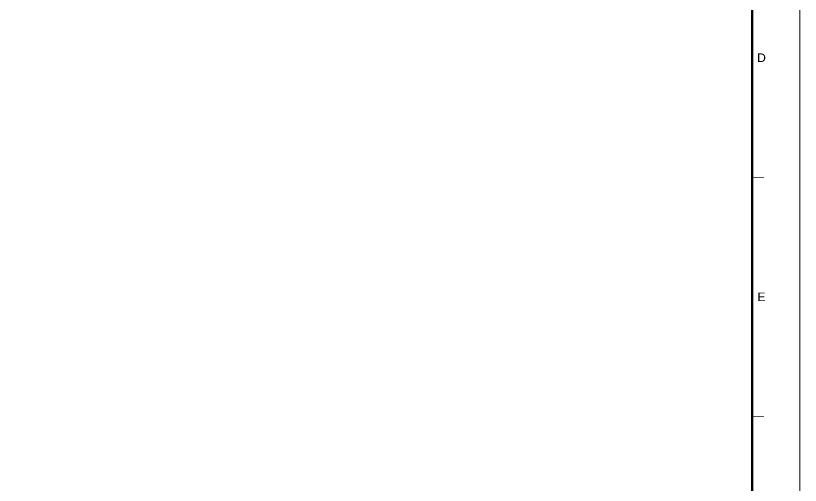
# Paper-space layout 'A000' of a CAD drawing. Header units: millimetres. Extents: x 0 to 841, y 0 to 594.
# Drawn here: x 677 to 841.1, y 295.6 to 393.8 of the extents above; entities that cross this region are included whole.
import ezdxf
from ezdxf.enums import TextEntityAlignment as Align

# ---------------------------------------------------------------- set-up
doc = ezdxf.new("R2010")
doc.units = ezdxf.units.MM
doc.header["$MEASUREMENT"] = 0
doc.layers.add('G-ANNO-NPLT', color=210, linetype='Continuous', plot=False)
doc.layers.add('G-ANNO-TEXT', color=3, linetype='Continuous')
doc.layers.add('G-ANNO-TTLB', color=3, linetype='Continuous')
doc.styles.add('ARIAL', font='arial.ttf')

# ---------------------------------------------------------------- blocks, each defined once
blk = doc.blocks.new('A1_GRID_LAYOUT')
at = {"layer": 'G-ANNO-NPLT', "const_width": 0.18}
blk.add_lwpolyline([(841, 0), (841, 594)], dxfattribs=at)
at = {"layer": 'G-ANNO-TTLB', "const_width": 0.5, "flags": 128}
blk.add_lwpolyline([(25, 584), (25, 10), (831, 10), (831, 584)], close=True, dxfattribs=at)
at = {"layer": 'G-ANNO-TTLB', "const_width": 0.18, "flags": 128}
for points in [[(833.5, 360), (831, 360)], [(833.5, 310), (831, 310)]]:
    blk.add_lwpolyline(points, dxfattribs=at)
at = {"layer": 'G-ANNO-TEXT', "style": 'ARIAL'}
for s, p in [('D', (832.98, 385)), ('E', (832.98, 335))]:
    blk.add_text(s, height=1.8, dxfattribs=at).set_placement(p, align=Align.MIDDLE_CENTER)

psp = doc.layouts.new('A000')

# ---------------------------------------------------------------- block references
psp.add_blockref('A1_GRID_LAYOUT', (0, 0))

doc.saveas('drawing.dxf')
